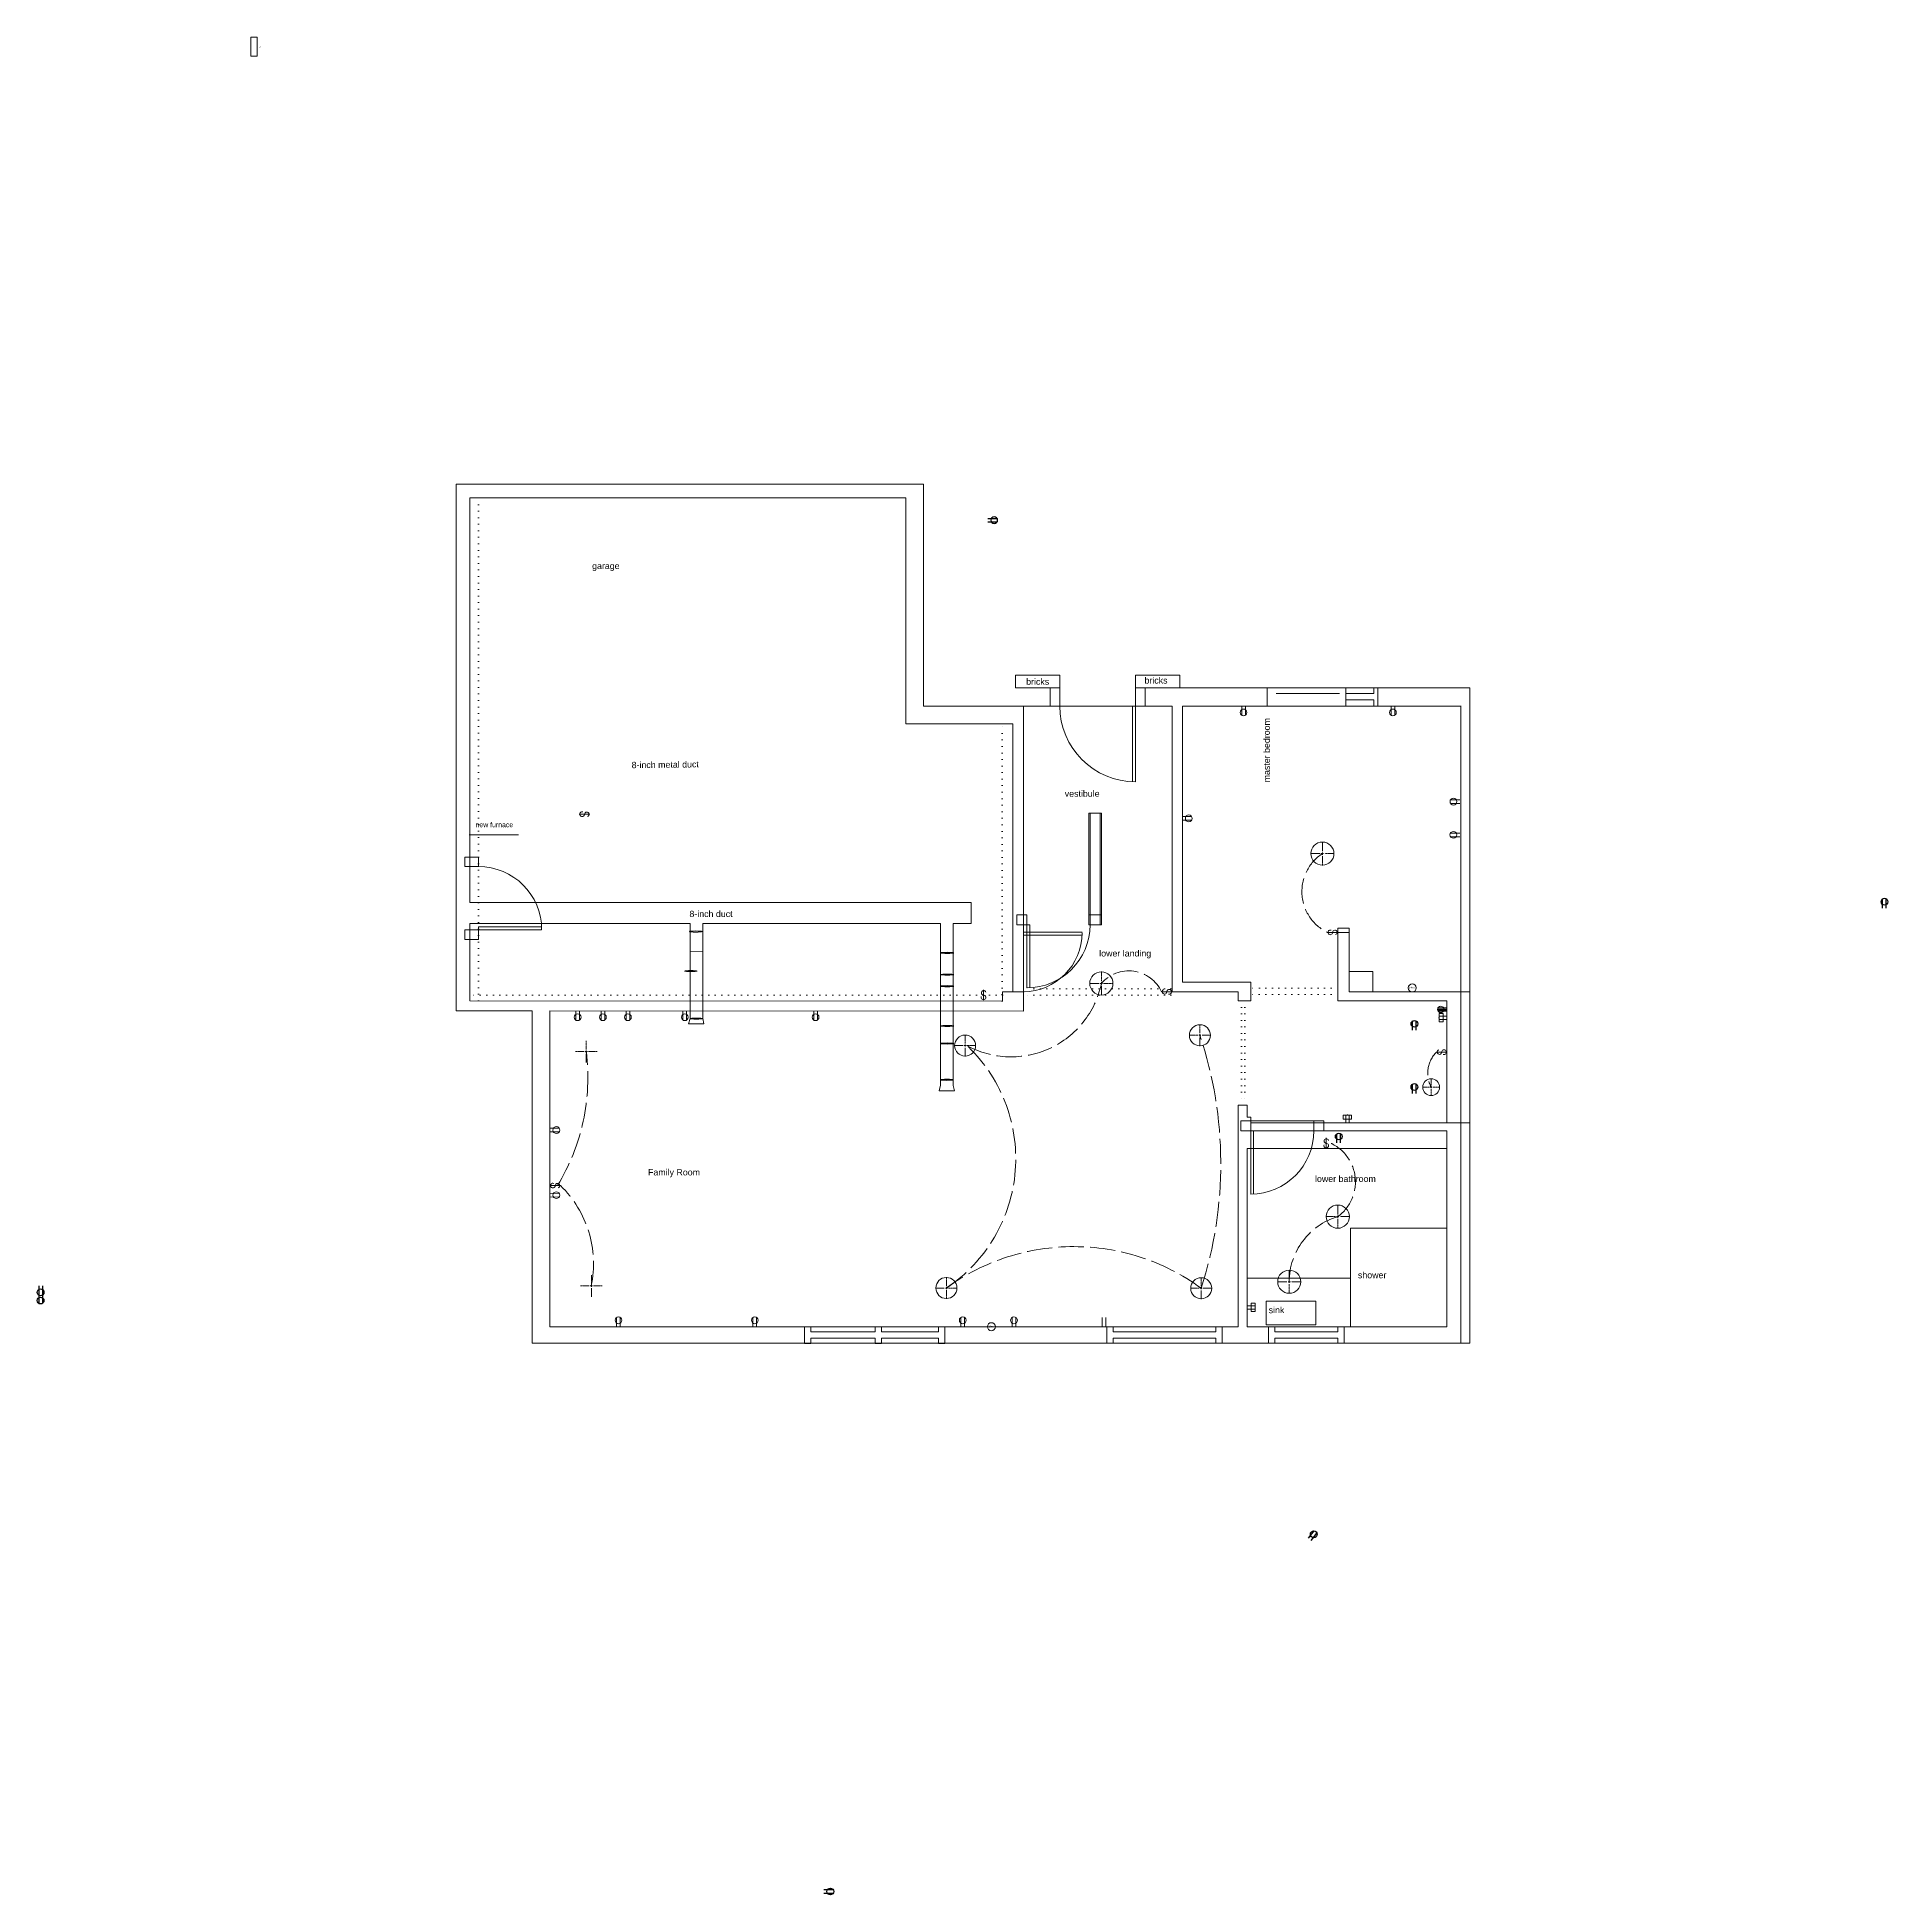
# Model space of a CAD drawing. Header units: inches. Extents: x -176 to 702, y -209 to 673.
import ezdxf
from ezdxf.enums import TextEntityAlignment as Align

# ---------------------------------------------------------------- set-up
doc = ezdxf.new("R2010")
doc.units = ezdxf.units.IN
doc.header["$MEASUREMENT"] = 0
for name, pattern in [('ACAD_ISO02W100', [15, 12, -3]), ('ACAD_ISO07W100', [3, 0, -3]), ('CENTER2', [1.125, 0.75, -0.125, 0.125, -0.125])]:
    doc.linetypes.add(name, pattern=pattern)
doc.layers.get('0').update_dxf_attribs({"color": 2, "lineweight": 9})
for name, color, linetype, lineweight in [('01-electrical-1st-floor', 1, 'Continuous', 9), ('01-floorplan-1st-floor', 7, 'Continuous', 9), ('03-electrical-2nd-floor', 6, 'Continuous', 9)]:
    doc.layers.add(name, color=color, linetype=linetype, lineweight=lineweight)
doc.layers.get('03-electrical-2nd-floor').off()
doc.styles.add('Dimtext', font='Arial.ttf', dxfattribs={"height": 0.3125})
doc.styles.add('Reg', font='Arial.ttf', dxfattribs={"height": 3})

# ---------------------------------------------------------------- blocks, each defined once
blk = doc.blocks.new('cgri')
at = {"layer": ''}
for p, q in [((291.65, 54.83), (291.65, 59.21)), ((293.38, 54.83), (293.38, 59.22))]:
    blk.add_line(p, q, dxfattribs=at)
blk.add_circle((292.52, 57.86), 1.61, dxfattribs=at)
blk = doc.blocks.new('*U11')
at = {"layer": '03-electrical-2nd-floor'}
blk.add_blockref('cgri', (0, 0), dxfattribs=at)
at = {"style": 'Reg'}
blk.add_attdef('ID', text='', height=3, dxfattribs=at).set_placement((292.6, 61.43), align=Align.MIDDLE_CENTER)
blk = doc.blocks.new('id-88-spst-switch')
at = {"layer": '01-electrical-1st-floor'}
blk.add_line((5, 0), (0, 0), dxfattribs=at)
for points in [[(1.75, 1.06, 3.139408), (2.5, 0, 3.139408)], [(2.5, 0, -2.004555), (3.85, -1.06)]]:
    blk.add_lwpolyline(points, format="xyb", dxfattribs=at)
blk = doc.blocks.new('duplex')
at = {"layer": '01-electrical-1st-floor'}
for p, q in [((76.88, -194.09), (81.26, -194.09)), ((76.88, -195.83), (81.27, -195.83))]:
    blk.add_line(p, q, dxfattribs=at)
blk.add_circle((79.91, -194.97), 1.61, dxfattribs=at)
blk = doc.blocks.new('j-box')
at = {"layer": '01-electrical-1st-floor'}
blk.add_circle((0, 0), 1.9, dxfattribs=at)
at = {"layer": '01-electrical-1st-floor', "style": 'Reg'}
blk.add_text('j-box', height=0.798, rotation=270, dxfattribs=at).set_placement((-0.27, 1.23))
blk = doc.blocks.new('*U47')
at = {"color": 0, "linetype": 'CENTER2', "transparency": 16777216}
for p, q in [((-5.12, 0), (-1, 0)), ((0, 1), (0, 5.12)), ((1, 0), (5.12, 0)), ((0, -5.12), (0, -1))]:
    blk.add_line(p, q, dxfattribs=at)
at = {"color": 0, "linetype": 'Continuous', "transparency": 16777216}
for p, q in [((-0.5, 0), (0.5, 0)), ((0, -0.5), (0, 0.5))]:
    blk.add_line(p, q, dxfattribs=at)
blk = doc.blocks.new('1025lm')
at = {"linetype": 'CENTER2'}
blk.add_blockref('*U47', (0, 0), dxfattribs=at)
blk = doc.blocks.new('duplex-101')
at = {"layer": '01-electrical-1st-floor'}
for p, q in [((0, 0), (4.38, 0)), ((0, -1.73), (4.39, -1.73))]:
    blk.add_line(p, q, dxfattribs=at)
blk.add_circle((3.02, -0.81), 1.61, dxfattribs=at)
blk = doc.blocks.new('*U55')
at = {"layer": '01-electrical-1st-floor', "color": 0, "linetype": 'CENTER2', "transparency": 16777216}
for p, q in [((-5.12, 0), (-1, 0)), ((0, 1), (0, 5.12)), ((1, 0), (5.12, 0)), ((0, -5.12), (0, -1))]:
    blk.add_line(p, q, dxfattribs=at)
at = {"layer": '01-electrical-1st-floor', "color": 0, "linetype": 'Continuous', "transparency": 16777216}
for p, q in [((-0.5, 0), (0.5, 0)), ((0, -0.5), (0, 0.5))]:
    blk.add_line(p, q, dxfattribs=at)
blk = doc.blocks.new('*U56')
at = {"layer": '01-electrical-1st-floor', "color": 0, "linetype": 'CENTER2', "transparency": 16777216}
for p, q in [((-5.12, 0), (-1, 0)), ((0, 1), (0, 5.12)), ((1, 0), (5.12, 0)), ((0, -5.12), (0, -1))]:
    blk.add_line(p, q, dxfattribs=at)
at = {"layer": '01-electrical-1st-floor', "color": 0, "linetype": 'Continuous', "transparency": 16777216}
for p, q in [((-0.5, 0), (0.5, 0)), ((0, -0.5), (0, 0.5))]:
    blk.add_line(p, q, dxfattribs=at)
blk = doc.blocks.new('*U57')
at = {"layer": '01-electrical-1st-floor', "color": 0, "linetype": 'CENTER2', "transparency": 16777216}
for p, q in [((-5.12, 0), (-1, 0)), ((0, 1), (0, 5.12)), ((1, 0), (5.12, 0)), ((0, -5.12), (0, -1))]:
    blk.add_line(p, q, dxfattribs=at)
at = {"layer": '01-electrical-1st-floor', "color": 0, "linetype": 'Continuous', "transparency": 16777216}
for p, q in [((-0.5, 0), (0.5, 0)), ((0, -0.5), (0, 0.5))]:
    blk.add_line(p, q, dxfattribs=at)
blk = doc.blocks.new('*U58')
at = {"layer": '01-electrical-1st-floor', "color": 0, "linetype": 'CENTER2', "transparency": 16777216}
for p, q in [((-5.12, 0), (-1, 0)), ((0, 1), (0, 5.12)), ((1, 0), (5.12, 0)), ((0, -5.12), (0, -1))]:
    blk.add_line(p, q, dxfattribs=at)
at = {"layer": '01-electrical-1st-floor', "color": 0, "linetype": 'Continuous', "transparency": 16777216}
for p, q in [((-0.5, 0), (0.5, 0)), ((0, -0.5), (0, 0.5))]:
    blk.add_line(p, q, dxfattribs=at)
blk = doc.blocks.new('*U59')
at = {"layer": '01-electrical-1st-floor', "color": 0, "linetype": 'CENTER2', "transparency": 16777216}
for p, q in [((-5.12, 0), (-1, 0)), ((0, 1), (0, 5.12)), ((1, 0), (5.12, 0)), ((0, -5.12), (0, -1))]:
    blk.add_line(p, q, dxfattribs=at)
at = {"layer": '01-electrical-1st-floor', "color": 0, "linetype": 'Continuous', "transparency": 16777216}
for p, q in [((-0.5, 0), (0.5, 0)), ((0, -0.5), (0, 0.5))]:
    blk.add_line(p, q, dxfattribs=at)
blk = doc.blocks.new('*U60')
at = {"layer": '01-electrical-1st-floor', "color": 0, "linetype": 'CENTER2', "transparency": 16777216}
for p, q in [((0, 1.1), (0, 5.62)), ((-5.62, 0), (-1.1, 0)), ((0, -5.62), (0, -1.1)), ((1.1, 0), (5.62, 0))]:
    blk.add_line(p, q, dxfattribs=at)
at = {"layer": '01-electrical-1st-floor', "color": 0, "linetype": 'Continuous', "transparency": 16777216}
for p, q in [((0, -0.55), (0, 0.55)), ((-0.55, 0), (0.55, 0))]:
    blk.add_line(p, q, dxfattribs=at)
blk = doc.blocks.new('one-gfci-duplex')
at = {"layer": '01-electrical-1st-floor'}
for p, q in [((0, 0), (0.21, 0)), ((0.21, 1.95), (2.15, 1.95)), ((0.21, -1.97), (0.21, 1.95)), ((0.21, 1.95), (2.15, 1.95)), ((3.94, 0.78), (0.21, 0.78)), ((0.21, 0.78), (3.94, 0.78)), ((2.15, 1.95), (2.15, -1.97)), ((3.94, -0.79), (0.21, -0.79)), ((2.15, -1.97), (0.21, -1.97))]:
    blk.add_line(p, q, dxfattribs=at)
blk = doc.blocks.new('*U62')
at = {"layer": '01-electrical-1st-floor', "color": 0, "linetype": 'CENTER2', "transparency": 16777216}
for p, q in [((-5.62, 0), (-1.1, 0)), ((0, 1.1), (0, 5.62)), ((1.1, 0), (5.62, 0)), ((0, -5.62), (0, -1.1))]:
    blk.add_line(p, q, dxfattribs=at)
at = {"layer": '01-electrical-1st-floor', "color": 0, "linetype": 'Continuous', "transparency": 16777216}
for p, q in [((-0.55, 0), (0.55, 0)), ((0, -0.55), (0, 0.55))]:
    blk.add_line(p, q, dxfattribs=at)
blk = doc.blocks.new('*U63')
at = {"layer": '01-electrical-1st-floor', "color": 0, "linetype": 'CENTER2', "transparency": 16777216}
for p, q in [((-5.62, 0), (-1.1, 0)), ((0, 1.1), (0, 5.62)), ((1.1, 0), (5.62, 0)), ((0, -5.62), (0, -1.1))]:
    blk.add_line(p, q, dxfattribs=at)
at = {"layer": '01-electrical-1st-floor', "color": 0, "linetype": 'Continuous', "transparency": 16777216}
for p, q in [((-0.55, 0), (0.55, 0)), ((0, -0.55), (0, 0.55))]:
    blk.add_line(p, q, dxfattribs=at)
blk = doc.blocks.new('240v-duplex')
at = {"layer": '01-electrical-1st-floor'}
for p, q in [((0, 6.2), (0, 0)), ((0.6, 6.5), (0.6, 0)), ((1.4, 6.6), (1.4, 0)), ((2.2, 6.4), (2.2, 0))]:
    blk.add_line(p, q, dxfattribs=at)
blk.add_circle((1.2, 4.3), 2.25, dxfattribs=at)
blk = doc.blocks.new('*U65')
at = {"layer": '01-electrical-1st-floor', "color": 0, "linetype": 'CENTER2', "transparency": 16777216}
for p, q in [((-4.12, 0), (-0.8, 0)), ((0, 0.8), (0, 4.12)), ((0.8, 0), (4.12, 0)), ((0, -4.12), (0, -0.8))]:
    blk.add_line(p, q, dxfattribs=at)
at = {"layer": '01-electrical-1st-floor', "color": 0, "linetype": 'Continuous', "transparency": 16777216}
for p, q in [((-0.4, 0), (0.4, 0)), ((0, -0.4), (0, 0.4))]:
    blk.add_line(p, q, dxfattribs=at)
blk = doc.blocks.new('*U66')
at = {"layer": '01-electrical-1st-floor', "color": 0, "linetype": 'CENTER2', "transparency": 16777216}
for p, q in [((-5.62, 0), (-1.1, 0)), ((0, 1.1), (0, 5.62)), ((1.1, 0), (5.62, 0)), ((0, -5.62), (0, -1.1))]:
    blk.add_line(p, q, dxfattribs=at)
at = {"layer": '01-electrical-1st-floor', "color": 0, "linetype": 'Continuous', "transparency": 16777216}
for p, q in [((-0.55, 0), (0.55, 0)), ((0, -0.55), (0, 0.55))]:
    blk.add_line(p, q, dxfattribs=at)
blk = doc.blocks.new('duplex-may9')
at = {"layer": '01-electrical-1st-floor'}
for p, q in [((-3.03, 0.87), (1.35, 0.87)), ((-3.03, -0.86), (1.36, -0.86))]:
    blk.add_line(p, q, dxfattribs=at)
blk.add_circle((0, 0), 1.61, dxfattribs=at)
blk = doc.blocks.new('cubit-quarter-easterly-from-z')
for p, q in [((300, 364), (300, 367)), ((300, 367), (309, 367)), ((309, 364), (300, 364)), ((309, 364), (300, 364)), ((309, 367), (309, 364))]:
    blk.add_line(p, q)
at = {"style": 'Dimtext'}
blk.add_attdef('ID', text='', height=0.312, dxfattribs=at).set_placement((304.23, 362.56), align=Align.MIDDLE_CENTER)

msp = doc.modelspace()

# ---------------------------------------------------------------- linework, layer by layer
for p, q in [((288.21, 370.01), (309.21, 370.01)), ((309.21, 370.01), (288.21, 370.01)), ((288.21, 370.01), (288.21, 364.01)), ((288.21, 370.01), (294.7, 370.01)), ((309.18, 364.01), (288.21, 364.01)), ((288.21, 364.01), (288.21, 364.01)), ((309.18, 355.38), (309.18, 370.01)), ((309.18, 368.01), (309.21, 368.01)), ((366.18, 370.01), (345.18, 370.01)), ((345.18, 370.01), (345.18, 364.01)), ((345.18, 370.01), (366.18, 370.01)), ((503.9, 364.01), (345.18, 364.01)), ((366.28, 364.01), (366.18, 370.01))]:
    msp.add_line(p, q)
at = {"layer": '01-electrical-1st-floor'}
for p, q in [((407.67, 355.38), (407.67, 364)), ((445, 355.5), (445, 364)), ((458.29, 361.39), (458.29, 364)), ((460.29, 355.38), (460.29, 364)), ((344.66, 355.51), (344.66, 355.51)), ((407.67, 355.38), (407.67, 355.51)), ((409.67, 355.38), (409.67, 355.51)), ((458.29, 355.38), (458.29, 358.39)), ((267.14, 262.05), (28.99, 262.05)), ((267.14, 252.05), (267.14, 262.05)), ((133.61, 252.05), (28.99, 252.05)), ((133.61, 206.94), (133.61, 252.05)), ((139.61, 206.94), (139.61, 252.05)), ((252.58, 252.05), (139.61, 252.05)), ((252.58, 175.21), (252.58, 252.05)), ((252.58, 214.11), (252.58, 252.05)), ((258.58, 175.21), (258.58, 252.05)), ((267.14, 252.05), (258.58, 252.05)), ((133.64, 239.03), (139.64, 238.78)), ((252.81, 238.22), (258.81, 237.97)), ((252.81, 227.91), (258.81, 227.66)), ((252.81, 222.39), (258.81, 222.14)), ((367.4, 224.29), (399.86, 224.29)), ((28.99, 215.38), (28.99, 215.38)), ((133.61, 207), (132.9, 204.4)), ((140.2, 204.4), (132.9, 204.4)), ((133.61, 207), (133.61, 207)), ((133.61, 207), (133.61, 207)), ((133.61, 207), (138.91, 206.78)), ((139.61, 206.94), (139.61, 206.95)), ((139.61, 206.95), (140.2, 204.4)), ((252.81, 203.54), (258.81, 203.29)), ((252.81, 195.18), (258.81, 194.93)), ((252.61, 177.94), (258.61, 177.69)), ((252.58, 175.27), (251.86, 172.68)), ((259.16, 172.68), (251.86, 172.68)), ((252.58, 175.27), (252.58, 175.27)), ((252.58, 175.27), (252.58, 175.27)), ((258.58, 175.21), (258.58, 175.23)), ((258.58, 175.23), (259.16, 172.68)), ((67.11, 60.64), (67.11, 78.89)), ((329.39, 60.62), (329.39, 65)), ((331.13, 60.62), (331.13, 65.01)), ((67.11, 60.64), (67.11, 60.64))]:
    msp.add_line(p, q, dxfattribs=at)
msp.add_lwpolyline([(407.24, 61.45), (407.24, 72.82), (430.73, 72.82), (430.73, 61.45)], close=True, dxfattribs=at)
for centre, radius in [((433.9, 285.29), 5.5), ((328.93, 223.63), 5.5), ((375.74, 199.02), 5), ((264.24, 194.14), 5), ((485.55, 174.39), 4), ((441.2, 112.89), 5.5), ((255.36, 79.01), 5), ((376.36, 78.89), 5), ((418.17, 82.01), 5.5)]:
    msp.add_circle(centre, radius, dxfattribs=at)
at = {"layer": '01-electrical-1st-floor', "linetype": 'ACAD_ISO02W100'}
for centre, radius, start, end in [((445.74, 267.27), 21.57, 123.31437, 243.95224), ((341.94, 212.45), 17.16, 24.75849, 139.35998), ((286.1, 232.5), 43.74, 241.30097, 348.29142), ((214.49, 140.44), 73.79, 303.64232, 47.60138), ((192.83, 138), 192.82, 342.14852, 18.44769), ((-14.42, 179.15), 99.5, 328.80449, 6.86333), ((498.3, 180.97), 14.35, 135.58995, 207.30639), ((429.24, 129.35), 20.35, 305.98888, 71.40321), ((35.92, 90.47), 51.88, 348.37513, 45.76691), ((450.38, 82.01), 32.21, 106.57177, 180), ((315.78, -4.07), 102.73, 53.86234, 126.02452)]:
    msp.add_arc(centre, radius, start, end, dxfattribs=at)
at = {"layer": '01-electrical-1st-floor'}
for centre in [(136.32, 248.3), (255.81, 238.16), (133.99, 229.49), (255.81, 227.85), (255.81, 222.34), (136.61, 206.94), (255.81, 203.48), (255.81, 195.12), (255.61, 177.88)]:
    msp.add_ellipse(centre, major_axis=(3, 0), ratio=0.084395, dxfattribs=at)
at = {"layer": '01-floorplan-1st-floor'}
for p, q in [((22.49, 210.64), (22.49, 460.76)), ((22.49, 460.76), (244.55, 460.76)), ((244.55, 460.76), (244.55, 355.38)), ((236.05, 454.26), (28.99, 454.26)), ((28.99, 262.05), (28.99, 454.26)), ((236.05, 454.26), (236.05, 346.88)), ((304.68, 364.01), (304.68, 355.38)), ((309.18, 364.01), (309.18, 355.38)), ((345.18, 364.01), (345.18, 355.38)), ((349.68, 364.01), (349.68, 355.38)), ((407.67, 364.14), (407.67, 361.39)), ((409.67, 364), (407.67, 364)), ((503.9, 52.77), (503.9, 364.01)), ((244.55, 355.38), (362.52, 355.38)), ((292.02, 355.51), (292.02, 355.38)), ((292.02, 210.52), (292.02, 355.38)), ((343.8, 319.4), (343.8, 355.38)), ((345.18, 319.38), (345.18, 355.38)), ((362.52, 355.38), (362.52, 219.64)), ((367.4, 224.29), (367.4, 355.38)), ((367.4, 355.38), (499.65, 355.38)), ((407.67, 358.39), (407.67, 355.64)), ((411.88, 361.39), (442, 361.39)), ((445, 361.39), (458.29, 361.39)), ((445, 358.39), (458.29, 358.39)), ((481.09, 355.38), (481.09, 355.51)), ((499.65, 52.77), (499.65, 355.51)), ((286.91, 346.88), (236.05, 346.88)), ((286.91, 346.88), (286.91, 219.64)), ((322.93, 251.5), (322.93, 304.49)), ((322.93, 304.49), (328.93, 304.49)), ((323.55, 251.5), (323.55, 304.49)), ((328.3, 304.49), (328.3, 251.5)), ((328.93, 304.49), (328.93, 251.5)), ((28.66, 294.16), (52.12, 294.16)), ((26.65, 279.14), (26.65, 283.64)), ((26.65, 283.64), (33.09, 283.64)), ((33.09, 283.64), (33.09, 279.14)), ((33.15, 279.14), (26.65, 279.14)), ((288.8, 256.25), (288.8, 251.5)), ((293.55, 256.25), (288.8, 256.25)), ((293.55, 251.5), (293.55, 256.25)), ((322.93, 256.25), (328.93, 256.25)), ((323.55, 256.25), (323.55, 251.5)), ((328.3, 256.25), (323.55, 256.25)), ((328.3, 251.5), (328.3, 256.25)), ((26.59, 249.14), (63.15, 249.14)), ((26.59, 249.14), (26.59, 244.58)), ((28.99, 215.38), (28.99, 252.05)), ((33.09, 250.51), (63.15, 250.51)), ((33.09, 250.51), (33.09, 244.58)), ((288.8, 251.5), (293.55, 251.5)), ((292.04, 249.48), (292.02, 249.48)), ((292.02, 248.01), (319.8, 248.01)), ((294.93, 251.5), (293.55, 251.5)), ((293.55, 251.5), (293.55, 221.5)), ((294.93, 251.5), (294.93, 221.53)), ((322.93, 251.5), (328.93, 251.5)), ((323.55, 251.5), (328.3, 251.5)), ((441.27, 215.39), (441.27, 249.88)), ((446.65, 249.88), (441.27, 249.88)), ((446.65, 247.88), (441.27, 247.88)), ((446.65, 249.88), (446.65, 219.64)), ((33.09, 244.58), (26.59, 244.58)), ((292.02, 246.63), (319.77, 246.63)), ((367.4, 224.29), (399.86, 224.29)), ((399.86, 215.39), (399.86, 224.29)), ((446.65, 229.33), (457.8, 229.33)), ((457.8, 229.33), (457.8, 219.64)), ((282.02, 215.27), (28.99, 215.38)), ((292.02, 219.64), (282.02, 219.64)), ((282.02, 215.27), (282.02, 219.64)), ((393.86, 219.64), (361.96, 219.64)), ((393.86, 215.39), (393.86, 219.64)), ((399.86, 215.39), (393.86, 215.39)), ((438.01, 218.39), (438.04, 218.39)), ((493.05, 215.39), (441.27, 215.39)), ((446.65, 219.64), (503.9, 219.64)), ((493.05, 215.39), (493.05, 157.4)), ((58.61, 210.64), (22.49, 210.64)), ((58.61, 52.77), (58.61, 210.64)), ((292.02, 210.52), (67.11, 210.62)), ((67.11, 210.62), (67.11, 60.64)), ((282.02, 210.52), (282.02, 210.52)), ((393.86, 60.64), (393.86, 165.83)), ((393.86, 165.83), (398.26, 165.83)), ((398.26, 160.14), (398.26, 165.83)), ((399.86, 160.14), (398.26, 160.14)), ((399.86, 157.4), (399.86, 160.14)), ((395.11, 153.64), (395.11, 158.39)), ((395.11, 158.39), (399.86, 158.39)), ((395.11, 153.64), (395.11, 158.39)), ((395.11, 158.39), (434.61, 158.39)), ((399.86, 153.64), (395.11, 153.64)), ((434.61, 153.64), (395.11, 153.64)), ((493.05, 153.64), (398.26, 153.64)), ((399.86, 158.39), (399.86, 153.64)), ((399.86, 157.4), (503.9, 157.4)), ((399.86, 153.64), (399.86, 123.64)), ((401.24, 153.64), (399.86, 153.64)), ((401.24, 153.64), (401.24, 123.64)), ((429.86, 153.64), (429.86, 158.39)), ((429.86, 158.39), (434.61, 158.39)), ((434.61, 153.64), (429.86, 153.64)), ((434.61, 158.39), (434.61, 153.64)), ((434.61, 158.39), (434.61, 153.64)), ((493.05, 153.64), (493.05, 60.64)), ((398.26, 60.64), (398.26, 145.26)), ((398.26, 145.26), (493.05, 145.26)), ((447.3, 60.64), (447.3, 107.39)), ((447.3, 107.39), (493.05, 107.39)), ((447.3, 83.64), (398.26, 83.64)), ((393.86, 60.64), (67.11, 60.64)), ((187.99, 60.64), (187.99, 52.77)), ((187.99, 60.57), (190.99, 60.57)), ((190.99, 60.64), (190.99, 58.21)), ((221.49, 58.21), (190.99, 58.21)), ((221.49, 55.21), (190.99, 55.21)), ((190.99, 55.21), (190.99, 52.77)), ((221.49, 58.21), (221.49, 60.64)), ((221.49, 60.57), (224.49, 60.57)), ((221.49, 52.77), (221.49, 55.21)), ((224.49, 58.21), (224.49, 60.64)), ((251.62, 58.21), (224.49, 58.21)), ((251.62, 55.21), (224.49, 55.21)), ((224.49, 52.77), (224.49, 55.21)), ((251.62, 58.21), (251.62, 60.64)), ((251.62, 60.57), (254.62, 60.57)), ((251.62, 52.77), (251.62, 55.21)), ((254.62, 52.77), (254.62, 60.64)), ((331.49, 60.64), (331.49, 52.77)), ((334.49, 60.64), (334.49, 58.21)), ((383.24, 58.21), (334.49, 58.21)), ((334.49, 55.21), (334.49, 52.77)), ((383.24, 55.21), (334.49, 55.21)), ((383.24, 58.21), (383.24, 60.64)), ((383.24, 52.77), (383.24, 55.21)), ((386.24, 52.77), (386.24, 60.64)), ((493.05, 60.64), (398.26, 60.64)), ((408.27, 60.64), (408.27, 52.77)), ((411.27, 60.64), (411.27, 58.21)), ((441.27, 58.21), (411.27, 58.21)), ((411.27, 55.21), (411.27, 52.77)), ((441.27, 55.21), (411.27, 55.21)), ((441.27, 58.21), (441.27, 60.64)), ((441.27, 52.77), (441.27, 55.21)), ((444.27, 52.77), (444.27, 60.64)), ((503.9, 52.77), (58.61, 52.77)), ((187.99, 52.73), (190.99, 52.73)), ((187.99, 52.7), (190.99, 52.7)), ((221.49, 52.7), (224.49, 52.7)), ((251.62, 52.7), (254.62, 52.7)), ((251.62, 52.7), (254.62, 52.7))]:
    msp.add_line(p, q, dxfattribs=at)
at = {"layer": '01-floorplan-1st-floor', "linetype": 'ACAD_ISO07W100'}
for p, q in [((33.15, 215.39), (33.15, 454.26)), ((281.8, 215.27), (281.8, 346.88)), ((361.96, 221.14), (292.02, 221.14)), ((438.06, 221.39), (399.86, 221.39)), ((282.02, 218.14), (28.99, 218.14)), ((292.02, 219.64), (282.02, 219.64)), ((361.96, 218.14), (292.02, 218.14)), ((395.49, 215.39), (395.49, 165.83)), ((397.11, 215.39), (397.11, 165.83)), ((438.05, 218.39), (399.86, 218.39)), ((489.55, 219.64), (453.68, 219.64))]:
    msp.add_line(p, q, dxfattribs=at)
at = {"layer": '01-floorplan-1st-floor'}
for centre, radius, start, end in [((345.18, 355.38), 36, 180, 270), ((33.15, 249.14), 30, 0, 90), ((291.8, 247.73), 28, 270, 0), ((293.55, 251.5), 30, 270, 0), ((399.86, 153.64), 30, 270, 0)]:
    msp.add_arc(centre, radius, start, end, dxfattribs=at)

# ---------------------------------------------------------------- block references
at = {"rotation": 89.99999999999999}
msp.add_blockref('cubit-quarter-easterly-from-z', (292.02, 364.01), dxfattribs=at).add_auto_attribs({'ID': '999'})
at = {"layer": '01-electrical-1st-floor'}
for name, p, rotation in [('duplex-may9', (396.46, 352.35), 270), ('duplex', (662.35, 432.26), 269.9999999999992), ('duplex', (576.03, 115), 180), ('duplex', (576.02, 99.25), 179.9999999999992), ('id-88-spst-switch', (273, 215.64), 89.99999999999999), ('id-88-spst-switch', (362.52, 219.64), 180), ('j-box', (476.58, 221.55), 89.99999999999999), ('duplex', (275.21, 287.5), 269.9999999999999), ('duplex', (287.21, 287.5), 269.9999999999999), ('duplex', (299.09, 287.5), 269.9999999999999), ('duplex', (326.09, 287.5), 269.9999999999999), ('duplex', (388.19, 287.5), 269.9999999999999), ('1025lm', (84.36, 191.26), 89.99999999999999), ('id-88-spst-switch', (493.05, 191.01), 180), ('one-gfci-duplex', (445.77, 161.34), 270), ('id-88-spst-switch', (435.73, 145.26), 89.99999999999999), ('duplex', (-15.15, 315.77), 1.583536210320427), ('1025lm', (86.74, 80.01), 89.99999999999999), ('one-gfci-duplex', (402.2, 69.79), 180), ('duplex', (-95.34, -16.24), 89.99999999999999), ('duplex', (-30.59, -16.24), 89.99999999999999), ('duplex', (68.14, -16.24), 89.99999999999999), ('j-box', (276.74, 60.64), 89.99999999999999), ('duplex-101', (286.63, 60.64), 89.99999999999999)]:
    msp.add_blockref(name, p, dxfattribs=dict(at, rotation=rotation))
for name, p in [('id-88-spst-switch', (81, 304)), ('duplex-may9', (370.43, 302.03)), ('id-88-spst-switch', (436.27, 247.88)), ('one-gfci-duplex', (489.11, 207.36)), ('duplex', (-9.77, 348.99)), ('id-88-spst-switch', (67.11, 127.64))]:
    msp.add_blockref(name, p, dxfattribs=at)
at = {"layer": '01-electrical-1st-floor', "linetype": 'CENTER2', "rotation": 89.99999999999999}
for name, p in [('*U66', (433.9, 285.29)), ('*U60', (328.93, 223.63)), ('*U58', (375.74, 199.02)), ('*U57', (264.24, 194.14)), ('*U65', (485.55, 174.39)), ('*U62', (441.2, 112.89)), ('*U55', (255.36, 79.01)), ('*U56', (255.36, 79.01)), ('*U59', (376.36, 78.89)), ('*U63', (418.17, 82.01))]:
    msp.add_blockref(name, p, dxfattribs=at)
at = {"layer": '01-electrical-1st-floor', "xscale": 0.6898887685141372, "yscale": 0.6898887685141372, "zscale": 0.6898887685141372, "rotation": 89.99999999999999}
msp.add_blockref('240v-duplex', (493.05, 210.51), dxfattribs=at)
at = {"layer": '03-electrical-2nd-floor', "xscale": -1, "rotation": 270}
msp.add_blockref('*U11', (220.2, 151.13), dxfattribs=at)
at = {"layer": '03-electrical-2nd-floor'}
for p in [(408.3, 204.59), (185.08, 146.6), (185.08, 116.6), (149.17, 93.09)]:
    msp.add_blockref('*U11', p, dxfattribs=at)
for p, rotation in [((117.7, 134.81), 180), ((117.7, 130.89), 180), ((163.95, 97.08), 321.8875507478615), ((142.38, 84.96, 0), 270)]:
    msp.add_blockref('*U11', p, dxfattribs=dict(at, rotation=rotation))

# ---------------------------------------------------------------- texts
at = {"style": 'Reg'}
for p in [(293.23, 365.46), (349.42, 366.04)]:
    msp.add_text('bricks', height=3, dxfattribs=at).set_placement(p)
at = {"layer": '01-electrical-1st-floor', "style": 'Reg'}
for s, rotation, p in [('garage', 360, (87.1, 420.43)), ('master bedroom', 90, (408.96, 319.13)), ('8-inch metal duct', 0.72751, (105.9, 325.85))]:
    msp.add_text(s, height=3, rotation=rotation, dxfattribs=at).set_placement(p)
for s, height, p in [('vestibule', 3, (311.55, 312.29)), ('new furnace', 2.3447, (31.78, 297.83)), ('8-inch duct ', 3, (133.32, 255.16)), ('lower landing', 3, (327.92, 236.44)), ('Family Room', 3, (113.66, 132.47)), (' lower bathroom', 3, (429.24, 129.35)), ('   shower', 3, (447.3, 83.64)), (' sink', 3, (407.24, 67.06))]:
    msp.add_text(s, height=height, dxfattribs=at).set_placement(p)

doc.saveas('drawing.dxf')
